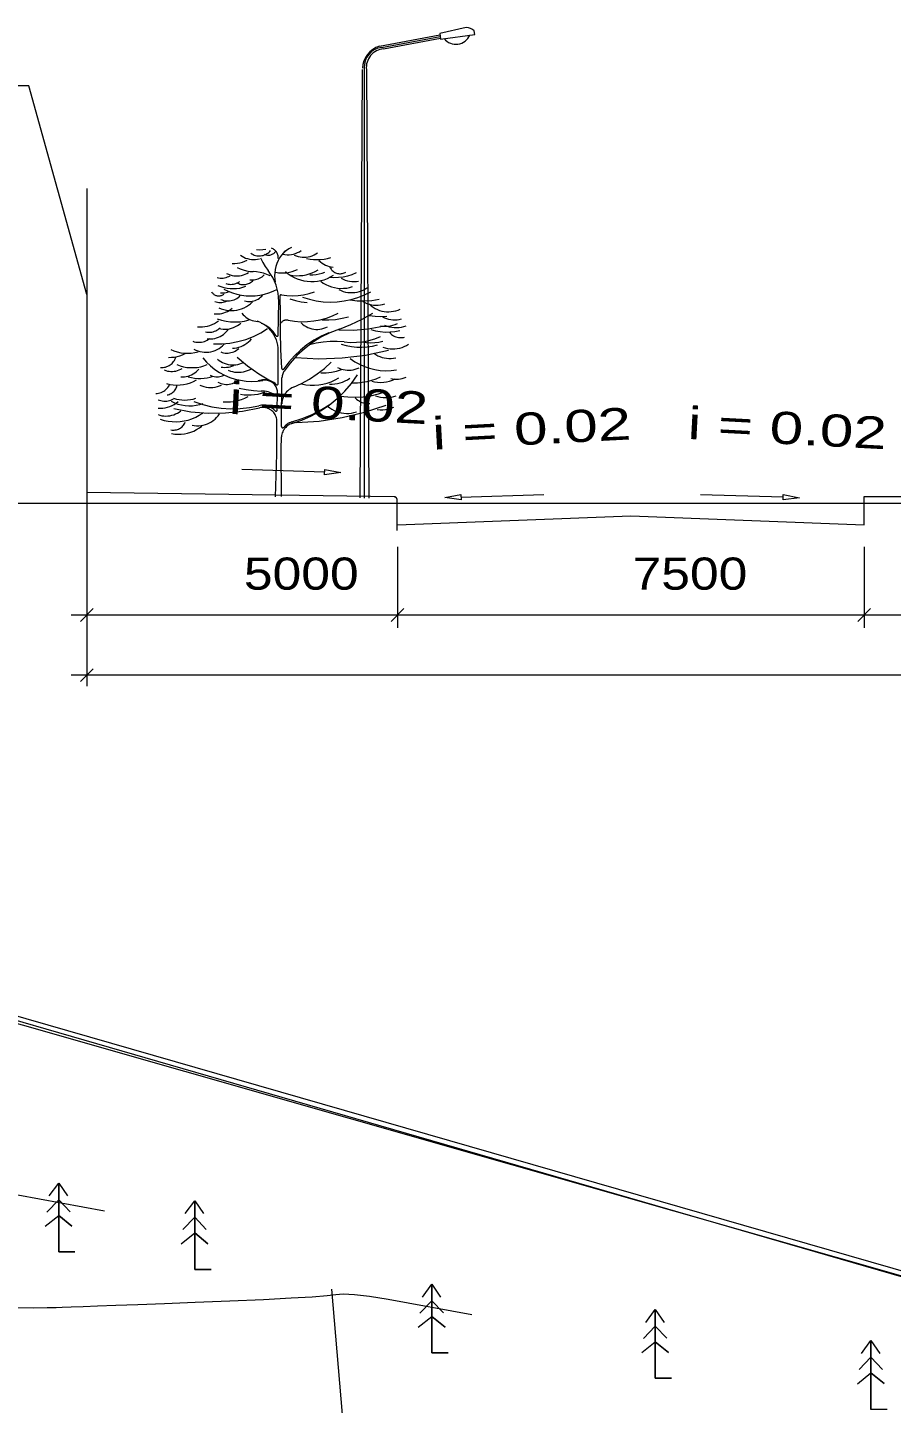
# Model space of a CAD drawing. Header units: metres. Extents: x 532950 to 537618, y 1849954 to 1853119.
# Drawn here: x 535339 to 535561.3, y 1851975.9 to 1852329.9 of the extents above; entities that cross this region are included whole.
import ezdxf

# ---------------------------------------------------------------- set-up
doc = ezdxf.new("R2010")
doc.units = ezdxf.units.M
doc.header["$LTSCALE"] = 3.1
for name, color, linetype, lineweight in [('1', 7, 'Continuous', 13), ('16', 7, 'Continuous', 13), ('2', 7, 'Continuous', 13), ('46', 7, 'Continuous', 13), ('55', 7, 'Continuous', 13), ('57', 7, 'Continuous', 13), ('58', 7, 'Continuous', 13), ('60', 7, 'Continuous', 13)]:
    doc.layers.add(name, color=color, linetype=linetype, lineweight=lineweight)

msp = doc.modelspace()

# ---------------------------------------------------------------- linework, layer by layer
at = {"layer": '1'}
for p, q in [((535403.51, 1852250.75), (535403.64, 1852259.43)), ((535403.52, 1852238.28), (535403.52, 1852246.71)), ((535404.36, 1852227.23), (535404.48, 1852239.71)), ((535403.25, 1852231.49), (535403.35, 1852235.82))]:
    msp.add_line(p, q, dxfattribs=at)
for points in [[(535393.77, 1852271.32), (535394.2, 1852271.03), (535394.66, 1852270.78), (535395.13, 1852270.57), (535395.63, 1852270.41), (535396.13, 1852270.29), (535396.65, 1852270.22), (535397.16, 1852270.19), (535397.68, 1852270.2), (535398.2, 1852270.27), (535398.71, 1852270.37)], [(535396.47, 1852271.79), (535396.75, 1852271.61), (535397.05, 1852271.46), (535397.35, 1852271.34), (535397.67, 1852271.24), (535397.99, 1852271.17), (535398.32, 1852271.13), (535398.64, 1852271.12), (535398.97, 1852271.14), (535399.3, 1852271.18), (535399.62, 1852271.26), (535399.94, 1852271.36), (535400.24, 1852271.49), (535400.53, 1852271.64), (535400.81, 1852271.82), (535401.07, 1852272.02), (535401.31, 1852272.25), (535401.53, 1852272.49)], [(535397.88, 1852272.73), (535398.71, 1852272.69), (535399.54, 1852272.73), (535400.35, 1852272.85)], [(535399.88, 1852271.55), (535400.08, 1852271.46), (535400.29, 1852271.4), (535400.5, 1852271.35), (535400.71, 1852271.32), (535400.93, 1852271.3), (535401.14, 1852271.31), (535401.36, 1852271.34), (535401.57, 1852271.39), (535401.77, 1852271.45), (535401.97, 1852271.54), (535402.16, 1852271.64), (535402.34, 1852271.76), (535402.51, 1852271.89), (535402.67, 1852272.04), (535402.81, 1852272.2), (535402.94, 1852272.37)], [(535403.53, 1852270.49), (535403.53, 1852270.72), (535403.52, 1852270.94), (535403.48, 1852271.16), (535403.43, 1852271.38), (535403.36, 1852271.59), (535403.26, 1852271.8), (535403.15, 1852272), (535403.03, 1852272.18), (535402.89, 1852272.36), (535402.73, 1852272.52), (535402.56, 1852272.66), (535402.37, 1852272.79), (535402.18, 1852272.91), (535401.98, 1852273), (535401.77, 1852273.08)], [(535405.41, 1852272.49), (535404.85, 1852271.91), (535404.33, 1852271.28), (535403.88, 1852270.61), (535403.49, 1852269.9), (535403.17, 1852269.15), (535402.91, 1852268.39), (535402.73, 1852267.6), (535402.61, 1852266.79), (535402.57, 1852265.98), (535402.6, 1852265.17), (535402.71, 1852264.37)], [(535404.71, 1852271.55), (535405.25, 1852271.46), (535405.79, 1852271.42), (535406.34, 1852271.43), (535406.89, 1852271.49), (535407.42, 1852271.6), (535407.95, 1852271.75), (535408.46, 1852271.96), (535408.95, 1852272.2), (535409.41, 1852272.49)], [(535406.94, 1852273.32), (535406.27, 1852272.9), (535405.6, 1852272.47), (535404.94, 1852272.02)], [(535407.65, 1852271.32), (535408.13, 1852271.12), (535408.64, 1852270.96), (535409.15, 1852270.86), (535409.67, 1852270.79), (535410.2, 1852270.77), (535410.73, 1852270.8), (535411.25, 1852270.88), (535411.76, 1852271), (535412.26, 1852271.16), (535412.74, 1852271.37), (535413.21, 1852271.62), (535413.65, 1852271.9)], [(535391.65, 1852269.2), (535392.32, 1852269.18), (535392.99, 1852269.23), (535393.65, 1852269.34), (535394.3, 1852269.51), (535394.92, 1852269.73), (535395.53, 1852270.02)], [(535392.94, 1852268.14), (535393.72, 1852267.78), (535394.53, 1852267.5), (535395.36, 1852267.29), (535396.21, 1852267.14), (535397.06, 1852267.08)], [(535398.94, 1852270.61), (535399.51, 1852269.45), (535400.17, 1852268.35), (535400.93, 1852267.32)], [(535402.86, 1852266.92), (535403.56, 1852266.79), (535404.27, 1852266.73), (535404.99, 1852266.73), (535405.7, 1852266.79), (535406.41, 1852266.91), (535407.1, 1852267.09), (535407.77, 1852267.32), (535408.43, 1852267.62)], [(535410.82, 1852270.49), (535411.71, 1852270.3), (535412.6, 1852270.19), (535413.51, 1852270.15), (535414.41, 1852270.18), (535415.31, 1852270.29), (535416.19, 1852270.47), (535417.06, 1852270.73)], [(535414, 1852269.9), (535414.38, 1852269.57), (535414.79, 1852269.27), (535415.23, 1852269), (535415.68, 1852268.77), (535416.16, 1852268.58), (535416.64, 1852268.43), (535417.14, 1852268.32), (535417.65, 1852268.25)], [(535416.82, 1852268.14), (535416.95, 1852267.92), (535417.09, 1852267.71), (535417.25, 1852267.51), (535417.42, 1852267.33), (535417.61, 1852267.16), (535417.82, 1852267.01), (535418.04, 1852266.88), (535418.26, 1852266.77), (535418.5, 1852266.68), (535418.74, 1852266.61), (535418.99, 1852266.56), (535419.25, 1852266.54), (535419.5, 1852266.53), (535419.75, 1852266.55), (535420, 1852266.59), (535420.25, 1852266.65), (535420.49, 1852266.73), (535420.72, 1852266.84), (535420.94, 1852266.96)], [(535387.77, 1852265.55), (535388.15, 1852265.47), (535388.54, 1852265.42), (535388.93, 1852265.41), (535389.32, 1852265.43), (535389.71, 1852265.48), (535390.09, 1852265.57), (535390.47, 1852265.69), (535390.83, 1852265.84), (535391.18, 1852266.02)], [(535390, 1852264.02), (535390.32, 1852263.92), (535390.65, 1852263.85), (535390.98, 1852263.81), (535391.32, 1852263.8), (535391.66, 1852263.82), (535391.99, 1852263.86), (535392.32, 1852263.93), (535392.64, 1852264.03), (535392.95, 1852264.16), (535393.25, 1852264.31), (535393.53, 1852264.49)], [(535390.24, 1852266.61), (535390.68, 1852266.4), (535391.15, 1852266.23), (535391.62, 1852266.11), (535392.11, 1852266.02), (535392.6, 1852265.98), (535393.09, 1852265.98), (535393.58, 1852266.02), (535394.07, 1852266.11), (535394.54, 1852266.23), (535395.01, 1852266.4), (535395.45, 1852266.6), (535395.88, 1852266.84)], [(535392.83, 1852264.25), (535393.08, 1852264.1), (535393.34, 1852263.98), (535393.61, 1852263.88), (535393.89, 1852263.8), (535394.18, 1852263.75), (535394.47, 1852263.73), (535394.76, 1852263.73), (535395.05, 1852263.76), (535395.34, 1852263.81), (535395.62, 1852263.89), (535395.89, 1852263.99), (535396.15, 1852264.12), (535396.4, 1852264.27), (535396.64, 1852264.44), (535396.86, 1852264.63), (535397.06, 1852264.84)], [(535396.24, 1852264.96), (535396.6, 1852264.92), (535396.97, 1852264.92), (535397.33, 1852264.95), (535397.69, 1852265.01), (535398.04, 1852265.1), (535398.39, 1852265.22), (535398.72, 1852265.38), (535399.04, 1852265.56), (535399.34, 1852265.76), (535399.62, 1852266), (535399.88, 1852266.25)], [(535401.41, 1852266.02), (535400.58, 1852266.37), (535399.73, 1852266.65), (535398.85, 1852266.87), (535397.96, 1852267.01), (535397.06, 1852267.08)], [(535403.64, 1852259.43), (535403.61, 1852260.49), (535403.49, 1852261.55), (535403.27, 1852262.59), (535402.97, 1852263.61), (535402.59, 1852264.6), (535402.11, 1852265.55), (535401.56, 1852266.46), (535400.93, 1852267.32)], [(535405.41, 1852267.08), (535406.1, 1852266.52), (535406.84, 1852266.03), (535407.61, 1852265.6), (535408.42, 1852265.23), (535409.26, 1852264.94), (535410.11, 1852264.73), (535410.99, 1852264.58), (535411.87, 1852264.52), (535412.76, 1852264.52), (535413.64, 1852264.61), (535414.51, 1852264.77), (535415.37, 1852265), (535416.2, 1852265.31), (535417, 1852265.69), (535417.76, 1852266.13)], [(535406.47, 1852266.25), (535407.3, 1852266.11), (535408.14, 1852266.03), (535408.99, 1852266.04), (535409.83, 1852266.11), (535410.66, 1852266.26), (535411.47, 1852266.48), (535412.27, 1852266.77), (535413.03, 1852267.12), (535413.76, 1852267.55)], [(535411.65, 1852266.25), (535412.44, 1852266.25), (535413.23, 1852266.33), (535414.02, 1852266.47), (535414.78, 1852266.68), (535415.53, 1852266.96)], [(535414.46, 1852264.59), (535415.11, 1852264.14), (535415.79, 1852263.75), (535416.5, 1852263.42), (535417.24, 1852263.16), (535418, 1852262.96), (535418.77, 1852262.83), (535419.55, 1852262.77), (535420.34, 1852262.78), (535421.12, 1852262.86), (535421.89, 1852263.01), (535422.64, 1852263.22)], [(535416.59, 1852265.66), (535417.79, 1852265.58), (535419, 1852265.61), (535420.2, 1852265.76), (535421.38, 1852266.01), (535422.53, 1852266.37), (535423.64, 1852266.84)], [(535419.72, 1852265.37), (535420.24, 1852265.1), (535420.77, 1852264.89), (535421.33, 1852264.71), (535421.89, 1852264.59), (535422.47, 1852264.52), (535423.05, 1852264.49), (535423.63, 1852264.51), (535424.2, 1852264.59)], [(535386.36, 1852261.9), (535386.45, 1852261.74), (535386.56, 1852261.59), (535386.68, 1852261.45), (535386.82, 1852261.33), (535386.96, 1852261.21), (535387.12, 1852261.11), (535387.28, 1852261.02), (535387.45, 1852260.95), (535387.62, 1852260.89), (535387.8, 1852260.85), (535387.99, 1852260.83), (535388.17, 1852260.82), (535388.36, 1852260.82), (535388.54, 1852260.85), (535388.72, 1852260.89), (535388.9, 1852260.94), (535389.07, 1852261.01), (535389.23, 1852261.1), (535389.39, 1852261.2), (535389.53, 1852261.31)], [(535388, 1852263.54), (535388.76, 1852263.24), (535389.54, 1852263), (535390.34, 1852262.83), (535391.16, 1852262.73), (535391.98, 1852262.7), (535392.79, 1852262.75), (535393.6, 1852262.86), (535394.4, 1852263.05), (535395.18, 1852263.31)], [(535388.65, 1852261.62), (535389.03, 1852261.6), (535389.4, 1852261.61), (535389.77, 1852261.65), (535390.13, 1852261.72), (535390.49, 1852261.82), (535390.84, 1852261.95)], [(535388.74, 1852259.92), (535389.1, 1852259.78), (535389.47, 1852259.67), (535389.85, 1852259.59), (535390.24, 1852259.54), (535390.63, 1852259.53), (535391.01, 1852259.55), (535391.4, 1852259.61), (535391.78, 1852259.7), (535392.15, 1852259.83), (535392.5, 1852259.98), (535392.84, 1852260.17), (535393.17, 1852260.38), (535393.47, 1852260.63), (535393.75, 1852260.89)], [(535389.53, 1852262.6), (535390.6, 1852262.07), (535391.71, 1852261.62), (535392.86, 1852261.27), (535394.03, 1852261.02), (535395.22, 1852260.87), (535396.41, 1852260.82), (535397.61, 1852260.87), (535398.8, 1852261.02), (535399.97, 1852261.27), (535401.11, 1852261.62), (535402.22, 1852262.07), (535403.29, 1852262.6)], [(535394.82, 1852259.54), (535395.22, 1852259.46), (535395.62, 1852259.41), (535396.02, 1852259.39), (535396.42, 1852259.41), (535396.82, 1852259.47), (535397.21, 1852259.56), (535397.59, 1852259.68), (535397.96, 1852259.84), (535398.32, 1852260.03), (535398.65, 1852260.25), (535398.97, 1852260.5), (535399.26, 1852260.77), (535399.53, 1852261.07)], [(535404.31, 1852261.11), (535404.28, 1852261.11), (535404.25, 1852261.11), (535404.22, 1852261.11), (535404.19, 1852261.11), (535404.16, 1852261.1), (535404.14, 1852261.1), (535404.11, 1852261.09), (535404.09, 1852261.07), (535404.06, 1852261.06), (535404.04, 1852261.04), (535404.02, 1852261.02), (535404, 1852261), (535403.98, 1852260.98), (535403.97, 1852260.95), (535403.95, 1852260.93), (535403.94, 1852260.9), (535403.93, 1852260.87), (535403.93, 1852260.85), (535403.92, 1852260.82), (535403.92, 1852260.79)], [(535403.92, 1852260.79), (535403.97, 1852256.21), (535404.04, 1852251.62), (535404.11, 1852247.04)], [(535404.31, 1852261.11), (535405.73, 1852260.91), (535407.17, 1852260.84), (535408.61, 1852260.9), (535410.04, 1852261.09), (535411.44, 1852261.42), (535412.81, 1852261.87)], [(535409.79, 1852260.49), (535411.52, 1852259.96), (535413.29, 1852259.58), (535415.08, 1852259.34), (535416.89, 1852259.25), (535418.7, 1852259.32), (535420.49, 1852259.53), (535422.27, 1852259.9), (535424, 1852260.41), (535425.69, 1852261.07), (535427.32, 1852261.86)], [(535419.14, 1852262.44), (535419.68, 1852262.19), (535420.25, 1852261.99), (535420.83, 1852261.83), (535421.42, 1852261.72), (535422.02, 1852261.67), (535422.62, 1852261.66), (535423.22, 1852261.71), (535423.81, 1852261.81), (535424.4, 1852261.96), (535424.96, 1852262.16), (535425.51, 1852262.4), (535426.04, 1852262.69), (535426.54, 1852263.03)], [(535387.06, 1852256.25), (535387.55, 1852256.2), (535388.05, 1852256.2), (535388.54, 1852256.24), (535389.03, 1852256.33), (535389.51, 1852256.45), (535389.97, 1852256.62), (535390.42, 1852256.82), (535390.86, 1852257.07), (535391.27, 1852257.35), (535391.65, 1852257.66)], [(535387.18, 1852259.42), (535387.52, 1852259.31), (535387.88, 1852259.22), (535388.23, 1852259.17), (535388.6, 1852259.15), (535388.96, 1852259.16), (535389.32, 1852259.21), (535389.67, 1852259.29), (535390.02, 1852259.4), (535390.35, 1852259.54)], [(535388.25, 1852257.73), (535388.87, 1852257.49), (535389.51, 1852257.29), (535390.16, 1852257.16), (535390.82, 1852257.07), (535391.49, 1852257.05), (535392.16, 1852257.08), (535392.82, 1852257.17), (535393.47, 1852257.31), (535394.1, 1852257.51), (535394.72, 1852257.77), (535395.31, 1852258.07), (535395.88, 1852258.43), (535396.41, 1852258.83), (535396.91, 1852259.27)], [(535406.48, 1852260.1), (535407.94, 1852259.64), (535409.44, 1852259.32), (535410.96, 1852259.13)], [(535421.99, 1852259.8), (535423.86, 1852259.57), (535425.75, 1852259.53), (535427.63, 1852259.67), (535429.49, 1852259.99)], [(535425.3, 1852259.41), (535425.81, 1852259.13), (535426.34, 1852258.89), (535426.9, 1852258.7), (535427.47, 1852258.56), (535428.05, 1852258.46), (535428.64, 1852258.42), (535429.22, 1852258.44), (535429.81, 1852258.5), (535430.38, 1852258.61), (535430.95, 1852258.78)], [(535426.99, 1852258.67), (535427.45, 1852258.27), (535427.94, 1852257.91), (535428.46, 1852257.6), (535429.01, 1852257.33), (535429.57, 1852257.11), (535430.15, 1852256.94), (535430.75, 1852256.82), (535431.35, 1852256.76), (535431.96, 1852256.74), (535432.56, 1852256.78), (535433.16, 1852256.87), (535433.75, 1852257.01), (535434.33, 1852257.2), (535434.88, 1852257.44)], [(535382.72, 1852252.89), (535383.36, 1852252.85), (535384.01, 1852252.86), (535384.65, 1852252.92), (535385.29, 1852253.05), (535385.91, 1852253.23), (535386.51, 1852253.46), (535387.09, 1852253.74), (535387.65, 1852254.07), (535388.17, 1852254.45)], [(535387.76, 1852254.9), (535388.91, 1852254.55), (535390.08, 1852254.3), (535391.27, 1852254.15), (535392.47, 1852254.12), (535393.67, 1852254.19), (535394.85, 1852254.37), (535396.02, 1852254.66)], [(535388.24, 1852252.48), (535388.78, 1852252.36), (535389.33, 1852252.3), (535389.88, 1852252.28), (535390.43, 1852252.31), (535390.98, 1852252.39), (535391.51, 1852252.53), (535392.04, 1852252.7), (535392.54, 1852252.93), (535393.02, 1852253.19), (535393.48, 1852253.5), (535393.91, 1852253.85)], [(535394.16, 1852256.36), (535394.46, 1852256), (535394.8, 1852255.67), (535395.16, 1852255.37), (535395.55, 1852255.11), (535395.95, 1852254.87), (535396.38, 1852254.67), (535396.82, 1852254.51), (535397.27, 1852254.39), (535397.74, 1852254.3), (535398.2, 1852254.25)], [(535403.52, 1852246.71), (535403.49, 1852247.43), (535403.4, 1852248.13), (535403.24, 1852248.83), (535403.03, 1852249.51), (535402.75, 1852250.17), (535402.42, 1852250.8), (535402.03, 1852251.4), (535401.6, 1852251.96), (535401.11, 1852252.49), (535400.58, 1852252.96), (535400.01, 1852253.4), (535399.41, 1852253.77), (535398.77, 1852254.1), (535398.11, 1852254.37)], [(535402.91, 1852250.6), (535402.58, 1852251.13), (535402.21, 1852251.63), (535401.79, 1852252.1), (535401.33, 1852252.52), (535400.83, 1852252.9), (535400.31, 1852253.24), (535399.75, 1852253.53), (535399.17, 1852253.77)], [(535406.05, 1852254.58), (535405.89, 1852254.61), (535405.73, 1852254.62), (535405.57, 1852254.61), (535405.41, 1852254.6), (535405.25, 1852254.57), (535405.09, 1852254.52), (535404.94, 1852254.46), (535404.8, 1852254.39), (535404.66, 1852254.31), (535404.53, 1852254.21), (535404.4, 1852254.1), (535404.29, 1852253.99), (535404.19, 1852253.86), (535404.1, 1852253.73), (535404.02, 1852253.58), (535403.96, 1852253.43)], [(535406.05, 1852254.58), (535407.69, 1852254.32), (535409.35, 1852254.2), (535411.01, 1852254.22), (535412.66, 1852254.38), (535414.29, 1852254.69), (535415.89, 1852255.13), (535417.44, 1852255.71), (535418.94, 1852256.42)], [(535409.4, 1852253.87), (535409.79, 1852253.52), (535410.22, 1852253.21), (535410.67, 1852252.93), (535411.14, 1852252.7), (535411.63, 1852252.52), (535412.13, 1852252.37), (535412.65, 1852252.27), (535413.17, 1852252.22), (535413.7, 1852252.22), (535414.22, 1852252.26), (535414.74, 1852252.35), (535415.25, 1852252.49), (535415.74, 1852252.67), (535416.22, 1852252.89)], [(535414.82, 1852254.71), (535416.53, 1852254.68), (535418.25, 1852254.8), (535419.94, 1852255.06), (535421.61, 1852255.47)], [(535419.24, 1852252.31), (535422.21, 1852253.45), (535425.08, 1852254.81), (535427.84, 1852256.38)], [(535426.95, 1852255.79), (535428.44, 1852255.58), (535429.95, 1852255.52), (535431.46, 1852255.6)], [(535429.8, 1852253.12), (535430.44, 1852253.03), (535431.08, 1852253.01), (535431.73, 1852253.04), (535432.36, 1852253.13), (535432.99, 1852253.28), (535433.6, 1852253.49), (535434.19, 1852253.75)], [(535430.38, 1852255.41), (535430.88, 1852255.17), (535431.39, 1852254.98), (535431.92, 1852254.83), (535432.47, 1852254.73), (535433.02, 1852254.67), (535433.57, 1852254.66), (535434.12, 1852254.69), (535434.66, 1852254.77), (535435.2, 1852254.9)], [(535384.76, 1852251.59), (535385.1, 1852251.52), (535385.44, 1852251.48), (535385.78, 1852251.47), (535386.12, 1852251.49), (535386.46, 1852251.54), (535386.8, 1852251.62), (535387.13, 1852251.73), (535387.44, 1852251.86), (535387.75, 1852252.02), (535388.04, 1852252.2), (535388.31, 1852252.41), (535388.57, 1852252.64)], [(535385.25, 1852249.8), (535385.73, 1852249.77), (535386.22, 1852249.77), (535386.71, 1852249.81), (535387.19, 1852249.9), (535387.67, 1852250.02), (535388.13, 1852250.19), (535388.57, 1852250.39), (535389, 1852250.63), (535389.4, 1852250.91), (535389.78, 1852251.21), (535390.14, 1852251.55), (535390.46, 1852251.92), (535390.75, 1852252.31)], [(535386.87, 1852248.51), (535388.97, 1852248.51), (535391.06, 1852248.7), (535393.12, 1852249.07), (535395.15, 1852249.64), (535397.11, 1852250.39), (535399, 1852251.31), (535400.79, 1852252.4)], [(535402.91, 1852250.6), (535402.92, 1852250.57), (535402.94, 1852250.55), (535402.96, 1852250.53), (535402.98, 1852250.51), (535403, 1852250.49), (535403.03, 1852250.48), (535403.05, 1852250.46), (535403.08, 1852250.45), (535403.1, 1852250.44), (535403.13, 1852250.44), (535403.16, 1852250.43), (535403.19, 1852250.43), (535403.21, 1852250.43), (535403.24, 1852250.44), (535403.27, 1852250.44), (535403.3, 1852250.45), (535403.32, 1852250.46), (535403.35, 1852250.47), (535403.37, 1852250.49), (535403.39, 1852250.5), (535403.42, 1852250.52), (535403.44, 1852250.54), (535403.45, 1852250.57), (535403.47, 1852250.59), (535403.48, 1852250.61), (535403.49, 1852250.64), (535403.5, 1852250.67), (535403.51, 1852250.69), (535403.51, 1852250.72), (535403.51, 1852250.75)], [(535416.51, 1852251.36), (535414.54, 1852250.49), (535412.66, 1852249.45), (535410.88, 1852248.25), (535409.21, 1852246.9), (535407.66, 1852245.41), (535406.25, 1852243.8), (535404.98, 1852242.06)], [(535419.24, 1852252.31), (535416.82, 1852251.37), (535414.5, 1852250.2), (535412.3, 1852248.82), (535410.24, 1852247.25), (535408.33, 1852245.49), (535406.59, 1852243.56), (535405.03, 1852241.49)], [(535419.07, 1852252.1), (535422.89, 1852252.04), (535426.69, 1852252.36), (535430.44, 1852253.05)], [(535420.5, 1852248.99), (535422.09, 1852248.87), (535423.68, 1852248.89), (535425.27, 1852249.05), (535426.83, 1852249.35), (535428.36, 1852249.79), (535429.85, 1852250.36)], [(535427.33, 1852252.16), (535428.54, 1852251.84), (535429.78, 1852251.63), (535431.03, 1852251.54), (535432.28, 1852251.55), (535433.53, 1852251.67), (535434.76, 1852251.91)], [(535430.88, 1852253.31), (535431.48, 1852253.08), (535432.09, 1852252.89), (535432.71, 1852252.76), (535433.34, 1852252.69), (535433.98, 1852252.67), (535434.61, 1852252.7), (535435.24, 1852252.79), (535435.87, 1852252.93), (535436.47, 1852253.12)], [(535432.22, 1852251.4), (535432.44, 1852251.16), (535432.67, 1852250.94), (535432.93, 1852250.74), (535433.21, 1852250.57), (535433.49, 1852250.42), (535433.79, 1852250.3), (535434.11, 1852250.21), (535434.42, 1852250.14), (535434.75, 1852250.11), (535435.07, 1852250.1), (535435.39, 1852250.12), (535435.71, 1852250.17), (535436.03, 1852250.25)], [(535375.85, 1852247.05), (535376.69, 1852246.69), (535377.55, 1852246.42), (535378.43, 1852246.22), (535379.32, 1852246.11), (535380.23, 1852246.08), (535381.13, 1852246.13), (535382.02, 1852246.27), (535382.9, 1852246.48)], [(535381.52, 1852249.16), (535381.89, 1852249.04), (535382.27, 1852248.96), (535382.65, 1852248.91), (535383.03, 1852248.89), (535383.42, 1852248.9), (535383.8, 1852248.95), (535384.18, 1852249.03), (535384.55, 1852249.14), (535384.91, 1852249.28), (535385.25, 1852249.46), (535385.58, 1852249.66), (535385.89, 1852249.88)], [(535381.76, 1852247.13), (535382.28, 1852246.88), (535382.81, 1852246.67), (535383.36, 1852246.51), (535383.92, 1852246.4), (535384.49, 1852246.34), (535385.06, 1852246.33), (535385.63, 1852246.37), (535386.2, 1852246.47), (535386.75, 1852246.61), (535387.29, 1852246.8), (535387.81, 1852247.04), (535388.31, 1852247.32), (535388.78, 1852247.65), (535389.21, 1852248.02), (535389.62, 1852248.43)], [(535388.73, 1852246.4), (535389.09, 1852246.28), (535389.46, 1852246.2), (535389.84, 1852246.14), (535390.21, 1852246.12), (535390.59, 1852246.12), (535390.97, 1852246.17), (535391.35, 1852246.24), (535391.71, 1852246.34), (535392.07, 1852246.47), (535392.41, 1852246.64), (535392.74, 1852246.83), (535393.05, 1852247.05), (535393.34, 1852247.29)], [(535391.72, 1852247.37), (535392.29, 1852247.41), (535392.85, 1852247.5), (535393.4, 1852247.64), (535393.94, 1852247.82), (535394.46, 1852248.05), (535394.96, 1852248.32), (535395.43, 1852248.63), (535395.87, 1852248.99), (535396.29, 1852249.38), (535396.66, 1852249.8)], [(535404.11, 1852247.04), (535404.17, 1852245.43), (535404.26, 1852243.82), (535404.39, 1852242.21)], [(535407.94, 1852245), (535413.97, 1852244.67), (535420, 1852244.87), (535425.99, 1852245.6), (535431.9, 1852246.86)], [(535420.5, 1852248.99), (535418.7, 1852249.14), (535416.88, 1852249.13), (535415.08, 1852248.97), (535413.29, 1852248.67), (535411.54, 1852248.21)], [(535419.72, 1852248.41), (535421.03, 1852248.05), (535422.36, 1852247.81), (535423.71, 1852247.67), (535425.06, 1852247.64), (535426.41, 1852247.72), (535427.75, 1852247.91), (535429.07, 1852248.21)], [(535425.17, 1852248.99), (535426.22, 1852248.84), (535427.28, 1852248.79), (535428.34, 1852248.83), (535429.4, 1852248.96), (535430.43, 1852249.19)], [(535430.43, 1852247.63), (535431.03, 1852247.44), (535431.65, 1852247.3), (535432.27, 1852247.22), (535432.9, 1852247.19), (535433.52, 1852247.21), (535434.15, 1852247.28), (535434.76, 1852247.41), (535435.37, 1852247.58), (535435.95, 1852247.81), (535436.52, 1852248.09), (535437.06, 1852248.41)], [(535373.26, 1852242.43), (535373.58, 1852242.42), (535373.9, 1852242.43), (535374.22, 1852242.47), (535374.53, 1852242.53), (535374.84, 1852242.63), (535375.14, 1852242.75), (535375.42, 1852242.89), (535375.69, 1852243.06), (535375.95, 1852243.25), (535376.19, 1852243.47), (535376.41, 1852243.7), (535376.6, 1852243.95), (535376.78, 1852244.22), (535376.93, 1852244.51), (535377.05, 1852244.8), (535377.15, 1852245.11)], [(535375.29, 1852245.02), (535376.03, 1852245.03), (535376.77, 1852245.1), (535377.5, 1852245.23), (535378.21, 1852245.42), (535378.91, 1852245.68), (535379.58, 1852246)], [(535377.46, 1852243.15), (535378.29, 1852242.84), (535379.15, 1852242.61), (535380.02, 1852242.45), (535380.91, 1852242.37), (535381.8, 1852242.37), (535382.68, 1852242.45), (535383.56, 1852242.61), (535384.41, 1852242.84), (535385.25, 1852243.15)], [(535384.08, 1852244.9), (535385.04, 1852243.82), (535386.09, 1852242.82), (535387.22, 1852241.92), (535388.43, 1852241.13), (535389.7, 1852240.45), (535391.03, 1852239.88), (535392.41, 1852239.43), (535393.82, 1852239.11), (535395.25, 1852238.91), (535396.69, 1852238.84), (535398.14, 1852238.89), (535399.57, 1852239.08)], [(535387.92, 1852244.54), (535388.31, 1852244.22), (535388.73, 1852243.94), (535389.18, 1852243.69), (535389.64, 1852243.49), (535390.12, 1852243.32), (535390.61, 1852243.19), (535391.11, 1852243.11), (535391.62, 1852243.07), (535392.13, 1852243.08), (535392.63, 1852243.12), (535393.13, 1852243.21), (535393.62, 1852243.34), (535394.1, 1852243.52), (535394.56, 1852243.73)], [(535388.81, 1852242.51), (535389.28, 1852242.46), (535389.75, 1852242.44), (535390.22, 1852242.46), (535390.69, 1852242.52), (535391.15, 1852242.61), (535391.61, 1852242.75), (535392.05, 1852242.92)], [(535392.94, 1852245.11), (535395.61, 1852242.8), (535398.48, 1852240.74), (535401.52, 1852238.95)], [(535407.4, 1852237.35), (535409.54, 1852238.31), (535411.59, 1852239.44), (535413.54, 1852240.74), (535415.38, 1852242.19), (535417.1, 1852243.79)], [(535422.06, 1852244.7), (535423.21, 1852243.91), (535424.43, 1852243.23), (535425.7, 1852242.66), (535427.02, 1852242.21), (535428.38, 1852241.87), (535429.76, 1852241.66), (535431.16, 1852241.58), (535432.55, 1852241.62), (535433.94, 1852241.78)], [(535428.1, 1852246.07), (535428.59, 1852245.74), (535429.11, 1852245.45), (535429.65, 1852245.21), (535430.22, 1852245.02), (535430.79, 1852244.87), (535431.38, 1852244.77), (535431.97, 1852244.73), (535432.57, 1852244.74), (535433.16, 1852244.79), (535433.74, 1852244.9)], [(535374.15, 1852241.78), (535374.56, 1852241.63), (535374.99, 1852241.51), (535375.43, 1852241.44), (535375.87, 1852241.4), (535376.31, 1852241.39), (535376.75, 1852241.43), (535377.19, 1852241.51), (535377.62, 1852241.62), (535378.03, 1852241.77), (535378.44, 1852241.95), (535378.82, 1852242.17)], [(535378.43, 1852240.03), (535378.91, 1852240.01), (535379.39, 1852240.03), (535379.86, 1852240.09), (535380.33, 1852240.2), (535380.78, 1852240.34), (535381.23, 1852240.53), (535381.65, 1852240.75), (535382.05, 1852241.01), (535382.43, 1852241.3), (535382.78, 1852241.62), (535383.11, 1852241.98)], [(535380.38, 1852240.03), (535381.17, 1852239.81), (535381.98, 1852239.66), (535382.79, 1852239.58), (535383.61, 1852239.57), (535384.43, 1852239.63), (535385.24, 1852239.76), (535386.03, 1852239.96), (535386.81, 1852240.22)], [(535386.03, 1852240.42), (535386.36, 1852240.28), (535386.71, 1852240.17), (535387.06, 1852240.09), (535387.42, 1852240.04), (535387.78, 1852240.03), (535388.14, 1852240.04), (535388.5, 1852240.09), (535388.85, 1852240.17), (535389.2, 1852240.28), (535389.53, 1852240.42)], [(535390.67, 1852241.7), (535391.2, 1852241.51), (535391.75, 1852241.35), (535392.3, 1852241.25), (535392.87, 1852241.19), (535393.43, 1852241.18), (535394, 1852241.22), (535394.56, 1852241.3), (535395.11, 1852241.44), (535395.64, 1852241.62), (535396.16, 1852241.84), (535396.66, 1852242.11)], [(535404.39, 1852242.21), (535404.4, 1852242.18), (535404.4, 1852242.15), (535404.41, 1852242.13), (535404.42, 1852242.1), (535404.44, 1852242.08), (535404.45, 1852242.05), (535404.47, 1852242.03), (535404.49, 1852242.01), (535404.51, 1852241.99), (535404.53, 1852241.97), (535404.56, 1852241.96), (535404.58, 1852241.95), (535404.61, 1852241.93), (535404.64, 1852241.93), (535404.66, 1852241.92), (535404.69, 1852241.92), (535404.72, 1852241.92), (535404.75, 1852241.92), (535404.78, 1852241.92), (535404.81, 1852241.93), (535404.83, 1852241.94), (535404.86, 1852241.95), (535404.88, 1852241.96), (535404.91, 1852241.98), (535404.93, 1852242), (535404.95, 1852242.02), (535404.97, 1852242.04), (535404.98, 1852242.06)], [(535405.03, 1852241.49), (535404.89, 1852241.26), (535404.77, 1852241.02), (535404.67, 1852240.77), (535404.59, 1852240.51), (535404.53, 1852240.24), (535404.49, 1852239.98), (535404.48, 1852239.71)], [(535407.02, 1852228.04), (535409.57, 1852228.87), (535412.03, 1852229.94), (535414.39, 1852231.23), (535416.61, 1852232.72), (535418.7, 1852234.41), (535420.62, 1852236.29), (535422.36, 1852238.33), (535423.91, 1852240.52)], [(535409.51, 1852238.22), (535410.6, 1852237.99), (535411.7, 1852237.87), (535412.81, 1852237.85), (535413.92, 1852237.93), (535415.02, 1852238.1), (535416.09, 1852238.37), (535417.14, 1852238.74), (535418.15, 1852239.2), (535419.11, 1852239.75)], [(535414.5, 1852241), (535415.85, 1852241.03), (535417.18, 1852241.19), (535418.5, 1852241.47), (535419.78, 1852241.86)], [(535416.71, 1852238.12), (535417.4, 1852238.12), (535418.09, 1852238.17), (535418.77, 1852238.29), (535419.43, 1852238.45), (535420.08, 1852238.68), (535420.71, 1852238.95), (535421.32, 1852239.28), (535421.9, 1852239.66)], [(535418.73, 1852242.44), (535419.2, 1852242.21), (535419.69, 1852242.02), (535420.2, 1852241.87), (535420.71, 1852241.77), (535421.24, 1852241.72), (535421.76, 1852241.71), (535422.29, 1852241.75), (535422.81, 1852241.83), (535423.32, 1852241.96), (535423.82, 1852242.13), (535424.3, 1852242.34)], [(535422.66, 1852238.5), (535423.9, 1852238.5), (535425.14, 1852238.6), (535426.36, 1852238.81), (535427.56, 1852239.12), (535428.73, 1852239.53), (535429.86, 1852240.04)], [(535427.56, 1852238.89), (535428.32, 1852238.71), (535429.08, 1852238.61), (535429.86, 1852238.58), (535430.64, 1852238.62), (535431.4, 1852238.73), (535432.16, 1852238.9), (535432.9, 1852239.15), (535433.61, 1852239.46)], [(535432.45, 1852239.56), (535432.95, 1852239.47), (535433.45, 1852239.41), (535433.95, 1852239.4), (535434.45, 1852239.43), (535434.95, 1852239.5), (535435.44, 1852239.61), (535435.92, 1852239.76), (535436.39, 1852239.94)], [(535372, 1852235.74), (535372.36, 1852235.76), (535372.72, 1852235.81), (535373.07, 1852235.89), (535373.41, 1852236.01), (535373.74, 1852236.15), (535374.05, 1852236.32), (535374.35, 1852236.53), (535374.63, 1852236.75), (535374.89, 1852237), (535375.12, 1852237.28), (535375.33, 1852237.57), (535375.51, 1852237.88)], [(535374.73, 1852238.27), (535375.6, 1852238.07), (535376.49, 1852237.94), (535377.38, 1852237.89), (535378.28, 1852237.92), (535379.17, 1852238.03), (535380.04, 1852238.22), (535380.9, 1852238.49), (535381.73, 1852238.83), (535382.52, 1852239.25)], [(535374.93, 1852235.35), (535375.2, 1852235.41), (535375.47, 1852235.49), (535375.72, 1852235.6), (535375.97, 1852235.73), (535376.21, 1852235.88), (535376.43, 1852236.06), (535376.63, 1852236.25), (535376.82, 1852236.45), (535376.99, 1852236.68), (535377.14, 1852236.91), (535377.27, 1852237.16), (535377.38, 1852237.42), (535377.46, 1852237.69)], [(535383.3, 1852237.88), (535383.84, 1852237.67), (535384.4, 1852237.5), (535384.97, 1852237.38), (535385.54, 1852237.3), (535386.13, 1852237.28), (535386.71, 1852237.3), (535387.28, 1852237.38), (535387.85, 1852237.5), (535388.41, 1852237.67), (535388.95, 1852237.88)], [(535387.98, 1852238.66), (535388.36, 1852238.48), (535388.76, 1852238.32), (535389.17, 1852238.21), (535389.59, 1852238.13), (535390.02, 1852238.08), (535390.45, 1852238.08), (535390.87, 1852238.11), (535391.3, 1852238.18), (535391.71, 1852238.28), (535392.12, 1852238.43), (535392.51, 1852238.6), (535392.88, 1852238.81), (535393.23, 1852239.05)], [(535393.43, 1852237.1), (535395.29, 1852236.73), (535397.18, 1852236.47), (535399.08, 1852236.32)], [(535393.82, 1852235.54), (535394.71, 1852235.4), (535395.62, 1852235.34), (535396.52, 1852235.35), (535397.43, 1852235.43), (535398.32, 1852235.59), (535399.2, 1852235.82), (535400.05, 1852236.13)], [(535402.98, 1852238.05), (535402.69, 1852238.3), (535402.38, 1852238.53), (535402.05, 1852238.72), (535401.71, 1852238.89), (535401.36, 1852239.03), (535400.99, 1852239.14), (535400.61, 1852239.21), (535400.23, 1852239.25), (535399.85, 1852239.26), (535399.47, 1852239.23), (535399.09, 1852239.17), (535398.72, 1852239.07), (535398.36, 1852238.95)], [(535403.36, 1852234.76), (535403.01, 1852235.08), (535402.64, 1852235.36), (535402.24, 1852235.61), (535401.82, 1852235.82), (535401.39, 1852236), (535400.94, 1852236.14), (535400.48, 1852236.25), (535400.02, 1852236.31), (535399.55, 1852236.34), (535399.08, 1852236.32)], [(535403.35, 1852235.82), (535403.35, 1852236.11), (535403.32, 1852236.39), (535403.26, 1852236.67), (535403.18, 1852236.94), (535403.08, 1852237.21), (535402.95, 1852237.46), (535402.8, 1852237.71), (535402.63, 1852237.94), (535402.44, 1852238.15), (535402.23, 1852238.34), (535402.01, 1852238.52), (535401.77, 1852238.68), (535401.52, 1852238.81), (535401.26, 1852238.92), (535400.99, 1852239.01), (535400.71, 1852239.07), (535400.43, 1852239.11), (535400.14, 1852239.13), (535399.86, 1852239.11), (535399.57, 1852239.08)], [(535402.98, 1852238.05), (535403, 1852238.03), (535403.02, 1852238.01), (535403.04, 1852238), (535403.07, 1852237.98), (535403.09, 1852237.97), (535403.12, 1852237.97), (535403.15, 1852237.96), (535403.18, 1852237.96), (535403.2, 1852237.96), (535403.23, 1852237.96), (535403.26, 1852237.96), (535403.29, 1852237.97), (535403.31, 1852237.98), (535403.34, 1852237.99), (535403.36, 1852238), (535403.39, 1852238.02), (535403.41, 1852238.03), (535403.43, 1852238.05), (535403.45, 1852238.07), (535403.46, 1852238.1), (535403.48, 1852238.12), (535403.49, 1852238.14), (535403.5, 1852238.17), (535403.51, 1852238.2), (535403.52, 1852238.22), (535403.52, 1852238.25), (535403.52, 1852238.28)], [(535407.4, 1852237.35), (535407.01, 1852237.17), (535406.64, 1852236.96), (535406.29, 1852236.72), (535405.96, 1852236.45), (535405.66, 1852236.14), (535405.39, 1852235.81), (535405.14, 1852235.46), (535404.93, 1852235.09), (535404.76, 1852234.7), (535404.62, 1852234.29), (535404.52, 1852233.88), (535404.45, 1852233.46), (535404.43, 1852233.03)], [(535419.4, 1852235.05), (535421.38, 1852234.83), (535423.38, 1852234.77), (535425.38, 1852234.88), (535427.35, 1852235.16), (535429.3, 1852235.6), (535431.21, 1852236.2)], [(535372.59, 1852234.13), (535372.94, 1852233.99), (535373.3, 1852233.88), (535373.67, 1852233.8), (535374.05, 1852233.75), (535374.43, 1852233.74), (535374.81, 1852233.75), (535375.18, 1852233.8), (535375.55, 1852233.89), (535375.91, 1852234), (535376.26, 1852234.14), (535376.6, 1852234.32)], [(535372.59, 1852231.93), (535373.21, 1852231.91), (535373.83, 1852231.94), (535374.44, 1852232.03), (535375.05, 1852232.17), (535375.64, 1852232.37), (535376.2, 1852232.61), (535376.75, 1852232.91), (535377.26, 1852233.26), (535377.75, 1852233.65)], [(535375.93, 1852233.74), (535376.8, 1852233.34), (535377.69, 1852233.02), (535378.61, 1852232.79), (535379.55, 1852232.63), (535380.5, 1852232.57), (535381.46, 1852232.59), (535382.4, 1852232.7), (535383.33, 1852232.89), (535384.24, 1852233.17)], [(535376.6, 1852234.51), (535377.3, 1852234.3), (535378.01, 1852234.15), (535378.74, 1852234.06), (535379.47, 1852234.03), (535380.2, 1852234.06), (535380.92, 1852234.15), (535381.63, 1852234.3), (535382.33, 1852234.51)], [(535381.76, 1852233.65), (535384.07, 1852232.87), (535386.44, 1852232.29), (535388.86, 1852231.93), (535391.29, 1852231.77), (535393.73, 1852231.83), (535396.16, 1852232.1), (535398.55, 1852232.58)], [(535389.34, 1852233.59), (535390.29, 1852233.55), (535391.24, 1852233.58), (535392.19, 1852233.7), (535393.12, 1852233.9), (535394.03, 1852234.18), (535394.91, 1852234.53), (535395.77, 1852234.96)], [(535402.69, 1852231.28), (535402.44, 1852231.54), (535402.18, 1852231.77), (535401.9, 1852231.98), (535401.6, 1852232.16), (535401.29, 1852232.32), (535400.97, 1852232.45), (535400.63, 1852232.56), (535400.29, 1852232.63), (535399.94, 1852232.68), (535399.59, 1852232.7), (535399.24, 1852232.69), (535398.89, 1852232.65), (535398.55, 1852232.58)], [(535407.02, 1852228.42), (535409.66, 1852229.25), (535412.22, 1852230.31), (535414.68, 1852231.58), (535417.02, 1852233.06)], [(535408.17, 1852228.23), (535414.07, 1852228.63), (535419.93, 1852229.51), (535425.68, 1852230.89), (535431.3, 1852232.74)], [(535416.23, 1852232.45), (535416.75, 1852232.04), (535417.29, 1852231.68), (535417.87, 1852231.37), (535418.47, 1852231.11), (535419.1, 1852230.9), (535419.73, 1852230.74), (535420.38, 1852230.65), (535421.04, 1852230.61), (535421.7, 1852230.62), (535422.35, 1852230.7), (535422.99, 1852230.83), (535423.62, 1852231.01)], [(535423.34, 1852234.57), (535423.64, 1852234.29), (535423.97, 1852234.03), (535424.31, 1852233.81), (535424.68, 1852233.61), (535425.05, 1852233.45), (535425.45, 1852233.32), (535425.85, 1852233.22), (535426.25, 1852233.15), (535426.67, 1852233.12), (535427.08, 1852233.13)], [(535428.52, 1852235.14), (535429.17, 1852234.93), (535429.84, 1852234.78), (535430.52, 1852234.69), (535431.21, 1852234.66), (535431.89, 1852234.69), (535432.57, 1852234.78), (535433.24, 1852234.93), (535433.89, 1852235.14)], [(535372.59, 1852230.28), (535373.08, 1852230.13), (535373.58, 1852230.02), (535374.09, 1852229.95), (535374.61, 1852229.92), (535375.12, 1852229.94), (535375.63, 1852230.01), (535376.14, 1852230.11), (535376.63, 1852230.26), (535377.11, 1852230.45), (535377.57, 1852230.68), (535378.01, 1852230.95), (535378.43, 1852231.25)], [(535373.17, 1852229.11), (535374.17, 1852228.81), (535375.19, 1852228.61), (535376.22, 1852228.49), (535377.26, 1852228.46), (535378.29, 1852228.52), (535379.32, 1852228.66), (535380.34, 1852228.9), (535381.32, 1852229.22), (535382.28, 1852229.62), (535383.2, 1852230.11), (535384.08, 1852230.67)], [(535376.68, 1852231.84), (535381.05, 1852231.05), (535385.47, 1852230.68), (535389.91, 1852230.72), (535394.33, 1852231.17), (535398.69, 1852232.03)], [(535381.35, 1852227.55), (535381.92, 1852227.45), (535382.49, 1852227.41), (535383.07, 1852227.41), (535383.65, 1852227.46), (535384.21, 1852227.56), (535384.77, 1852227.72), (535385.31, 1852227.91), (535385.84, 1852228.16), (535386.34, 1852228.45), (535386.81, 1852228.78), (535387.25, 1852229.15), (535387.66, 1852229.56), (535388.03, 1852230), (535388.36, 1852230.47)], [(535403.17, 1852228.52), (535403.15, 1852228.83), (535403.11, 1852229.14), (535403.04, 1852229.45), (535402.95, 1852229.75), (535402.83, 1852230.04), (535402.69, 1852230.31), (535402.53, 1852230.58), (535402.34, 1852230.83), (535402.13, 1852231.06), (535401.9, 1852231.27), (535401.66, 1852231.46), (535401.39, 1852231.63), (535401.12, 1852231.78), (535400.83, 1852231.9), (535400.54, 1852232), (535400.23, 1852232.07), (535399.92, 1852232.12), (535399.61, 1852232.14), (535399.3, 1852232.13), (535398.99, 1852232.09), (535398.69, 1852232.03)], [(535402.69, 1852231.28), (535402.71, 1852231.26), (535402.73, 1852231.24), (535402.75, 1852231.23), (535402.78, 1852231.21), (535402.8, 1852231.2), (535402.83, 1852231.19), (535402.86, 1852231.18), (535402.88, 1852231.18), (535402.91, 1852231.17), (535402.94, 1852231.17), (535402.97, 1852231.18), (535403, 1852231.18), (535403.03, 1852231.19), (535403.05, 1852231.2), (535403.08, 1852231.21), (535403.1, 1852231.22), (535403.13, 1852231.24), (535403.15, 1852231.26), (535403.17, 1852231.28), (535403.19, 1852231.3), (535403.2, 1852231.33), (535403.22, 1852231.35), (535403.23, 1852231.38), (535403.24, 1852231.4), (535403.25, 1852231.43), (535403.25, 1852231.46), (535403.25, 1852231.49)], [(535429, 1852231.59), (535429.71, 1852231.53), (535430.43, 1852231.53), (535431.15, 1852231.59), (535431.86, 1852231.72), (535432.55, 1852231.91), (535433.22, 1852232.17)], [(535375.9, 1852226.38), (535376.18, 1852226.33), (535376.46, 1852226.31), (535376.74, 1852226.32), (535377.02, 1852226.34), (535377.3, 1852226.4), (535377.57, 1852226.47), (535377.84, 1852226.57), (535378.1, 1852226.69), (535378.34, 1852226.83), (535378.57, 1852227), (535378.79, 1852227.18), (535378.99, 1852227.38), (535379.17, 1852227.6), (535379.33, 1852227.83), (535379.48, 1852228.07), (535379.6, 1852228.33)], [(535376.09, 1852225.4), (535376.91, 1852225.28), (535377.74, 1852225.22), (535378.57, 1852225.24), (535379.39, 1852225.34), (535380.21, 1852225.5), (535381, 1852225.74), (535381.77, 1852226.05), (535382.51, 1852226.42), (535383.22, 1852226.86), (535383.88, 1852227.35)], [(535402.78, 1852209.11), (535403.17, 1852220.14), (535403.17, 1852228.52)], [(535408.17, 1852228.23), (535407.83, 1852228.2), (535407.49, 1852228.15), (535407.16, 1852228.07), (535406.84, 1852227.96), (535406.52, 1852227.82), (535406.23, 1852227.66), (535405.94, 1852227.47), (535405.67, 1852227.26), (535405.43, 1852227.02), (535405.2, 1852226.77), (535405, 1852226.49), (535404.82, 1852226.2), (535404.66, 1852225.9), (535404.54, 1852225.58), (535404.44, 1852225.25), (535404.37, 1852224.92), (535404.33, 1852224.58)], [(535404.36, 1852227.23), (535404.36, 1852227.2), (535404.36, 1852227.17), (535404.37, 1852227.14), (535404.37, 1852227.12), (535404.38, 1852227.09), (535404.4, 1852227.07), (535404.41, 1852227.04), (535404.43, 1852227.02), (535404.45, 1852227), (535404.47, 1852226.98), (535404.49, 1852226.96), (535404.52, 1852226.95), (535404.54, 1852226.93), (535404.57, 1852226.92), (535404.6, 1852226.91), (535404.62, 1852226.91), (535404.65, 1852226.9), (535404.68, 1852226.9), (535404.71, 1852226.9), (535404.74, 1852226.91), (535404.76, 1852226.91), (535404.79, 1852226.92), (535404.82, 1852226.93), (535404.84, 1852226.95), (535404.87, 1852226.96), (535404.89, 1852226.98), (535404.91, 1852227), (535404.93, 1852227.02)], [(535407.02, 1852228.42), (535406.67, 1852228.3), (535406.34, 1852228.15), (535406.02, 1852227.97), (535405.72, 1852227.77), (535405.43, 1852227.54), (535405.17, 1852227.29), (535404.93, 1852227.02)], [(535404.39, 1852209.21), (535404.3, 1852221.43), (535404.33, 1852224.58)]]:
    msp.add_lwpolyline(points, dxfattribs=at)
at = {"layer": '16'}
for p, q in [((535429.53, 1852325.08), (535445.12, 1852327.95)), ((535429.53, 1852325.08), (535445.12, 1852327.95)), ((535451.9, 1852329.86), (535445.07, 1852328.29)), ((535445.07, 1852328.29), (535445.28, 1852326.89)), ((535445.28, 1852326.89), (535454.06, 1852328.06)), ((535445.28, 1852326.89), (535454.06, 1852328.06)), ((535454.06, 1852328.06), (535453.94, 1852329.01)), ((535454.06, 1852328.06), (535453.94, 1852329.01)), ((535430.07, 1852324.74), (535445.18, 1852327.53)), ((535430.07, 1852324.74), (535445.18, 1852327.53)), ((535430.62, 1852324.4), (535445.25, 1852327.1)), ((535430.62, 1852324.4), (535445.25, 1852327.1)), ((535425.09, 1852319.04), (535424.48, 1852208.86)), ((535425.64, 1852319.41), (535425.64, 1852208.84)), ((535426.18, 1852319.04), (535426.82, 1852208.82)), ((535415.44, 1852215.5), (535394.16, 1852216.15)), ((536153.25, 1852207.45), (534427.56, 1852207.45)), ((535354.28, 1852210.29), (535354.28, 1852160.4)), ((535450.52, 1852209.07), (535471.81, 1852209.72)), ((535533.44, 1852209.04), (535512.16, 1852209.68)), ((535434.24, 1852196.27), (535434.24, 1852175.47)), ((535434.24, 1852195.26), (535434.24, 1852178.6)), ((535434.24, 1852194.94), (535434.24, 1852175.47)), ((535554.24, 1852196.27), (535554.24, 1852175.47)), ((535554.24, 1852195.26), (535554.24, 1852178.6)), ((535554.24, 1852194.94), (535554.24, 1852175.47)), ((535352.64, 1852177.11), (535355.92, 1852180.39)), ((535432.6, 1852177.11), (535435.87, 1852180.39)), ((535552.6, 1852177.11), (535555.87, 1852180.39)), ((535350.24, 1852178.75), (535773.44, 1852178.75)), ((535774.26, 1852163.3), (535350.24, 1852163.3)), ((535352.64, 1852161.66), (535355.92, 1852164.94))]:
    msp.add_line(p, q, dxfattribs=at)
for points in [[(535451.9, 1852329.86), (535445.07, 1852328.29), (535445.28, 1852326.89)], [(535354.28, 1852261.2), (535339.36, 1852314.89), (535276.26, 1852314.89)]]:
    msp.add_lwpolyline(points, dxfattribs=at)
for points in [[(535415.46, 1852216.2), (535419.62, 1852215.38), (535415.42, 1852214.81)], [(535450.54, 1852208.38), (535446.34, 1852208.95), (535450.5, 1852209.77)], [(535533.47, 1852209.74), (535537.62, 1852208.91), (535533.42, 1852208.34)]]:
    msp.add_lwpolyline(points, close=True, dxfattribs=at)
for centre, radius, start, end in [((535449.24, 1852329.46), 3.9, 218.8806, 336.2985), ((535451.44, 1852325.88), 4.01, 51.2644, 83.3515), ((535431.39, 1852319.17), 6.2, 107.4084, 177.8566), ((535430.66, 1852319.74), 5.03, 96.6499, 183.7888), ((535431.04, 1852319.54), 4.88, 94.8772, 185.8923)]:
    msp.add_arc(centre, radius, start, end, dxfattribs=at)
at = {"layer": '2'}
msp.add_line((535354.28, 1852288.48), (535354.28, 1852210.34), dxfattribs=at)
at = {"layer": '46'}
msp.add_lwpolyline([(536109.48, 1851795.17), (535864.17, 1851843.17), (535520.05, 1851920.07), (535411.01, 1851934.63), (535398.77, 1851936.67), (535386.69, 1851939.49), (535356.76, 1851947.51), (535338.86, 1851951.47), (535320.68, 1851953.83), (535280.13, 1851957.3), (535241.11, 1851963.93), (535240.72, 1851964.76), (535240.42, 1851965.63), (535240.2, 1851966.52), (535240.06, 1851967.43), (535240, 1851968.35), (535240.03, 1851969.27), (535240.14, 1851970.18), (535240.34, 1851971.08), (535240.61, 1851971.95), (535284.26, 1852090.56), (536115.57, 1851851.29)], dxfattribs=at)
at = {"layer": '55'}
for p, q in [((535347.02, 1852032.59), (535347.02, 1852014.92)), ((535343.96, 1852025.15), (535347.02, 1852028.35)), ((535350, 1852025.21), (535347.02, 1852028.35)), ((535382.02, 1852028.09), (535382.02, 1852010.42)), ((535343.54, 1852021.52), (535347.02, 1852024.3)), ((535350.43, 1852021.53), (535347.02, 1852024.3)), ((535378.96, 1852020.65), (535382.02, 1852023.85)), ((535385, 1852020.71), (535382.02, 1852023.85)), ((535378.54, 1852017.02), (535382.02, 1852019.8)), ((535385.43, 1852017.03), (535382.02, 1852019.8)), ((535347.02, 1852014.92), (535351.22, 1852014.92)), ((535382.02, 1852010.42), (535386.22, 1852010.42)), ((535443.02, 1852006.59), (535443.02, 1851988.92)), ((535439.96, 1851999.15), (535443.02, 1852002.35)), ((535446, 1851999.21), (535443.02, 1852002.35)), ((535500.52, 1852000.09), (535500.52, 1851982.42)), ((535439.54, 1851995.52), (535443.02, 1851998.3)), ((535446.43, 1851995.53), (535443.02, 1851998.3)), ((535497.46, 1851992.65), (535500.52, 1851995.85)), ((535503.5, 1851992.71), (535500.52, 1851995.85)), ((535497.04, 1851989.02), (535500.52, 1851991.8)), ((535503.93, 1851989.03), (535500.52, 1851991.8)), ((535556.02, 1851992.09), (535556.02, 1851974.42)), ((535443.02, 1851988.92), (535447.22, 1851988.92)), ((535552.96, 1851984.65), (535556.02, 1851987.85)), ((535559, 1851984.71), (535556.02, 1851987.85)), ((535500.52, 1851982.42), (535504.72, 1851982.42)), ((535552.54, 1851981.02), (535556.02, 1851983.8)), ((535559.43, 1851981.03), (535556.02, 1851983.8))]:
    msp.add_line(p, q, dxfattribs=at)
msp.add_lwpolyline([(534435.03, 1852302.36), (534325.72, 1852049.19), (534353.84, 1851932.14), (534451.76, 1851760.49), (534494.46, 1851609.32), (534521.83, 1851454.43), (534874.06, 1851297.73), (534980.01, 1851227.29), (535025.25, 1851130.42), (535137.96, 1851046.53), (535351.9, 1851022.3), (535580.64, 1851242.44), (535635.18, 1851288.02), (535713.41, 1851370.26), (536002.4, 1851411.83), (536158.14, 1851571.22), (536125.75, 1851798.92), (536134.25, 1851845.92), (534499.31, 1852312.5)], close=True, dxfattribs=at)
for points in [[(535358.85, 1852025.44), (535314.16, 1852033.64)], [(535344.59, 1852029.3), (535347.02, 1852032.59), (535349.29, 1852029.3)], [(535344.59, 1852029.3), (535347.02, 1852032.59), (535349.29, 1852029.3)], [(535351.22, 1852014.92), (535347.02, 1852014.92), (535347.02, 1852032.59)], [(535343.96, 1852025.15), (535347.02, 1852028.35), (535350, 1852025.21)], [(535379.59, 1852024.8), (535382.02, 1852028.09), (535384.29, 1852024.8)], [(535379.59, 1852024.8), (535382.02, 1852028.09), (535384.29, 1852024.8)], [(535386.22, 1852010.42), (535382.02, 1852010.42), (535382.02, 1852028.09)], [(535343.54, 1852021.52), (535347.02, 1852024.3), (535350.43, 1852021.53)], [(535378.96, 1852020.65), (535382.02, 1852023.85), (535385, 1852020.71)], [(535378.54, 1852017.02), (535382.02, 1852019.8), (535385.43, 1852017.03)], [(535440.59, 1852003.3), (535443.02, 1852006.59), (535445.29, 1852003.3)], [(535440.59, 1852003.3), (535443.02, 1852006.59), (535445.29, 1852003.3)], [(535447.22, 1851988.92), (535443.02, 1851988.92), (535443.02, 1852006.59)], [(535453.3, 1851998.77), (535431.8, 1852002.71), (535426.98, 1852003.45), (535423.13, 1852003.89), (535420.25, 1852004.04), (535418.34, 1852003.91), (535416.12, 1852003.62), (535412.27, 1852003.31), (535406.82, 1852002.98), (535399.75, 1852002.63), (535391.06, 1852002.26), (535382.11, 1852001.91), (535374.23, 1852001.6), (535367.43, 1852001.34), (535361.7, 1852001.12), (535357.05, 1852000.94), (535353.3, 1852000.8), (535350.27, 1852000.69), (535347.96, 1852000.6), (535346.38, 1852000.54), (535345.52, 1852000.51), (535344.03, 1852000.5), (535340.58, 1852000.49), (535335.15, 1852000.5)], [(535444, 1851675.81), (535434.19, 1851772.49), (535426.97, 1851886.96), (535422.86, 1851939.79), (535417.27, 1852005.32)], [(535439.96, 1851999.15), (535443.02, 1852002.35), (535446, 1851999.21)], [(535498.09, 1851996.8), (535500.52, 1852000.09), (535502.79, 1851996.8)], [(535498.09, 1851996.8), (535500.52, 1852000.09), (535502.79, 1851996.8)], [(535504.72, 1851982.42), (535500.52, 1851982.42), (535500.52, 1852000.09)], [(535439.54, 1851995.52), (535443.02, 1851998.3), (535446.43, 1851995.53)], [(535497.46, 1851992.65), (535500.52, 1851995.85), (535503.5, 1851992.71)], [(535497.04, 1851989.02), (535500.52, 1851991.8), (535503.93, 1851989.03)], [(535553.59, 1851988.8), (535556.02, 1851992.09), (535558.29, 1851988.8)], [(535553.59, 1851988.8), (535556.02, 1851992.09), (535558.29, 1851988.8)], [(535560.22, 1851974.42), (535556.02, 1851974.42), (535556.02, 1851992.09)], [(535552.96, 1851984.65), (535556.02, 1851987.85), (535559, 1851984.71)], [(535552.54, 1851981.02), (535556.02, 1851983.8), (535559.43, 1851981.03)]]:
    msp.add_lwpolyline(points, dxfattribs=at)
at = {"layer": '57'}
for p, q in [((535554.24, 1852201.93), (535554.24, 1852209.23)), ((535554.24, 1852209.23), (535570.24, 1852209.23))]:
    msp.add_line(p, q, dxfattribs=at)
for points in [[(535434.14, 1852200.49), (535434.14, 1852208.33), (535434.14, 1852208.36), (535434.14, 1852208.38), (535434.13, 1852208.4), (535434.13, 1852208.42), (535434.13, 1852208.44), (535434.13, 1852208.47), (535434.12, 1852208.49), (535434.12, 1852208.51), (535434.11, 1852208.53), (535434.11, 1852208.55), (535434.1, 1852208.57), (535434.1, 1852208.59), (535434.09, 1852208.61), (535434.08, 1852208.63), (535434.07, 1852208.65), (535434.06, 1852208.67), (535434.05, 1852208.69), (535434.04, 1852208.71), (535434.03, 1852208.73), (535434.02, 1852208.75), (535434.01, 1852208.77), (535434, 1852208.79), (535433.99, 1852208.81), (535433.97, 1852208.82), (535433.96, 1852208.84), (535433.95, 1852208.86), (535433.93, 1852208.87), (535433.92, 1852208.89), (535433.9, 1852208.91), (535433.89, 1852208.92), (535433.87, 1852208.94), (535433.86, 1852208.95), (535433.84, 1852208.96), (535433.82, 1852208.98), (535433.81, 1852208.99), (535433.79, 1852209), (535433.77, 1852209.02), (535433.75, 1852209.03), (535433.73, 1852209.04), (535433.71, 1852209.05), (535433.69, 1852209.06), (535433.67, 1852209.07), (535433.65, 1852209.08), (535433.63, 1852209.09), (535433.61, 1852209.1), (535433.59, 1852209.1), (535433.57, 1852209.11), (535433.55, 1852209.12), (535433.53, 1852209.12), (535433.51, 1852209.13), (535433.49, 1852209.13), (535433.47, 1852209.14), (535433.45, 1852209.14), (535433.42, 1852209.14), (535433.4, 1852209.15), (535433.38, 1852209.15), (535433.36, 1852209.15), (535433.34, 1852209.15), (535354.28, 1852210.29)], [(535434.14, 1852207.02), (535434.14, 1852208.33), (535434.14, 1852208.38), (535434.13, 1852208.42), (535434.13, 1852208.47), (535434.12, 1852208.51), (535434.11, 1852208.55), (535434.1, 1852208.59), (535434.08, 1852208.63), (535434.06, 1852208.67), (535434.04, 1852208.71), (535434.02, 1852208.75), (535434, 1852208.79), (535433.97, 1852208.82), (535433.95, 1852208.86), (535433.92, 1852208.89), (535433.89, 1852208.92), (535433.86, 1852208.95), (535433.82, 1852208.98), (535433.79, 1852209), (535433.75, 1852209.03), (535433.71, 1852209.05), (535433.67, 1852209.07), (535433.63, 1852209.09), (535433.59, 1852209.1), (535433.55, 1852209.12), (535433.51, 1852209.13), (535433.47, 1852209.14), (535433.42, 1852209.14), (535433.38, 1852209.15), (535433.34, 1852209.15), (535354.28, 1852210.29)], [(535434.24, 1852201.93), (535494.24, 1852204.22), (535554.24, 1852201.93)]]:
    msp.add_lwpolyline(points, dxfattribs=at)
at = {"layer": '58'}
msp.add_lwpolyline([(535240.61, 1851971.95), (535284.26, 1852090.56), (536115.57, 1851851.29)], dxfattribs=at)
at = {"layer": '60'}
msp.add_lwpolyline([(536154.15, 1851837.6), (534610.33, 1852284.53), (534600.32, 1852290.54), (534590.7, 1852288.94), (534492.17, 1852324.08), (534334.23, 1852264.06), (534331.47, 1852261.17), (534130.25, 1851934.92), (533977.25, 1851648.42), (533635.8, 1851349.93), (533873.15, 1850873.11), (533992.13, 1850668.54), (534105.12, 1850436.64), (534145.62, 1850408.51), (534298.25, 1850375.42), (534676.75, 1850366.42), (535302.13, 1850496.65), (535596.71, 1850749.44), (535598.07, 1850750.64), (535665.25, 1850813.42), (535773.25, 1850864.92), (535903.25, 1850946.42)], dxfattribs=at)

# ---------------------------------------------------------------- texts
at = {"layer": '16', "width": 1.4}
for rotation, p in [(357, (535390.7, 1852230.51)), (357, (535508.71, 1852224.05)), (3, (535443.35, 1852221.25))]:
    msp.add_text('i = 0.02', height=8.272, rotation=rotation, dxfattribs=at).set_placement(p)
at = {"layer": '16', "width": 1.2}
for s, p in [('5000', (535394.68, 1852185.26)), ('7500', (535494.68, 1852185.26))]:
    msp.add_text(s, height=8.272, dxfattribs=at).set_placement(p)

doc.saveas('drawing.dxf')
